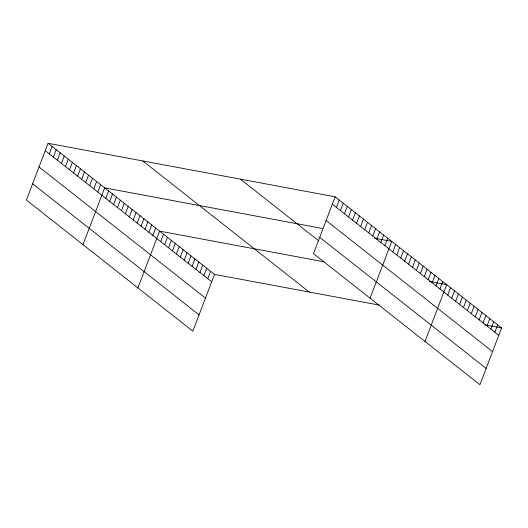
<?xml version="1.0" encoding="UTF-8"?>
<svg xmlns="http://www.w3.org/2000/svg" width="528" height="528" viewBox="0 0 528 528"><rect width="100%" height="100%" fill="white"/><g stroke="black" fill="none" stroke-linecap="round" stroke-linejoin="round"><path stroke-width="0.79" d="M48.081 143.286L26.4 200.072L192.839 331.175L214.52 274.388L48.081 143.286L335.161 196.825L501.6 327.928L479.919 384.714L313.48 253.612L335.161 196.825M49.309 153.853L52.127 146.474M53.348 157.04L56.166 149.655M57.387 160.222L60.212 152.836M61.433 163.409L64.251 156.024M65.472 166.591L68.297 159.205M69.518 169.772L72.336 162.393M73.557 172.96L76.375 165.574M77.603 176.141L80.421 168.755M81.642 179.329L84.46 171.943M85.688 182.51L88.506 175.124M89.727 185.691L92.545 178.312M93.766 188.879L96.591 181.493M97.812 192.06L100.63 184.675M82.988 244.642L104.669 187.862L322.278 228.446M105.778 198.337L108.596 190.951M109.699 201.425L112.517 194.04M113.619 204.514L116.444 197.135M117.546 207.603L120.364 200.224M121.466 210.698L124.291 203.313M125.393 213.787L128.212 206.402M129.314 216.876L132.132 209.491M133.241 219.965L136.059 212.586M137.161 223.06L139.979 215.675M141.082 226.149L143.906 218.764M145.009 229.238L147.827 221.852M148.929 232.327L151.747 224.948M152.856 235.415L155.674 228.037M137.914 287.912L159.595 231.125L324.489 261.875M160.703 241.6L163.522 234.214M164.624 244.688L167.442 237.303M168.544 247.777L171.369 240.398M172.471 250.873L175.289 243.487M176.392 253.961L179.21 246.576M180.319 257.05L183.137 249.665M184.239 260.139L187.057 252.76M188.159 263.228L190.984 255.849M192.086 266.323L194.905 258.938M196.007 269.412L198.825 262.027M199.934 272.501L202.752 265.115M203.854 275.59L206.672 268.211M207.781 278.685L210.599 271.3M336.382 207.398L339.207 200.013M340.428 210.58L343.246 203.194M344.467 213.761L347.292 206.382M348.513 216.949L351.331 209.563M352.552 220.13L355.37 212.744M356.598 223.318L359.416 215.932M360.637 226.499L363.455 219.113M364.676 229.68L367.501 222.301M368.722 232.868L371.54 225.482M372.761 236.049L375.586 228.664M376.807 239.237L379.625 231.851M380.846 242.418L383.665 235.033M384.892 245.599L387.71 238.22M370.069 298.188L391.75 241.402L374.385 238.161M392.852 251.876L395.677 244.49M396.779 254.965L399.597 247.586M400.699 258.06L403.524 250.675M404.626 261.149L407.444 253.763M408.547 264.238L411.365 256.852M412.474 267.326L415.292 259.941M416.394 270.415L419.212 263.036M420.314 273.511L423.139 266.125M424.241 276.599L427.06 269.214M428.162 279.688L430.98 272.303M432.089 282.777L434.907 275.398M436.009 285.872L438.827 278.487M439.936 288.961L442.754 281.576M424.994 341.451L446.675 284.665L429.31 281.424M447.777 295.139L450.602 287.753M451.704 298.228L454.522 290.849M455.624 301.323L458.443 293.938M459.551 304.412L462.37 297.026M463.472 307.501L466.29 300.115M467.392 310.589L470.217 303.211M471.319 313.678L474.137 306.299M475.24 316.774L478.058 309.388M479.167 319.862L481.985 312.477M483.087 322.951L485.905 315.566M487.014 326.04L489.832 318.661M490.934 329.135L493.753 321.75M494.855 332.224L497.68 324.839M214.52 274.388L379.414 305.144M485.021 324.839L501.6 327.928M332.343 204.211L498.782 335.313M326.119 220.513L492.558 351.615M319.704 237.31L486.143 368.412M240.425 179.157L318.872 240.953M142.817 160.954L309.256 292.057M45.263 150.671L211.702 281.774M39.039 166.973L205.478 298.076M32.624 183.77L199.063 314.873"/></g></svg>
